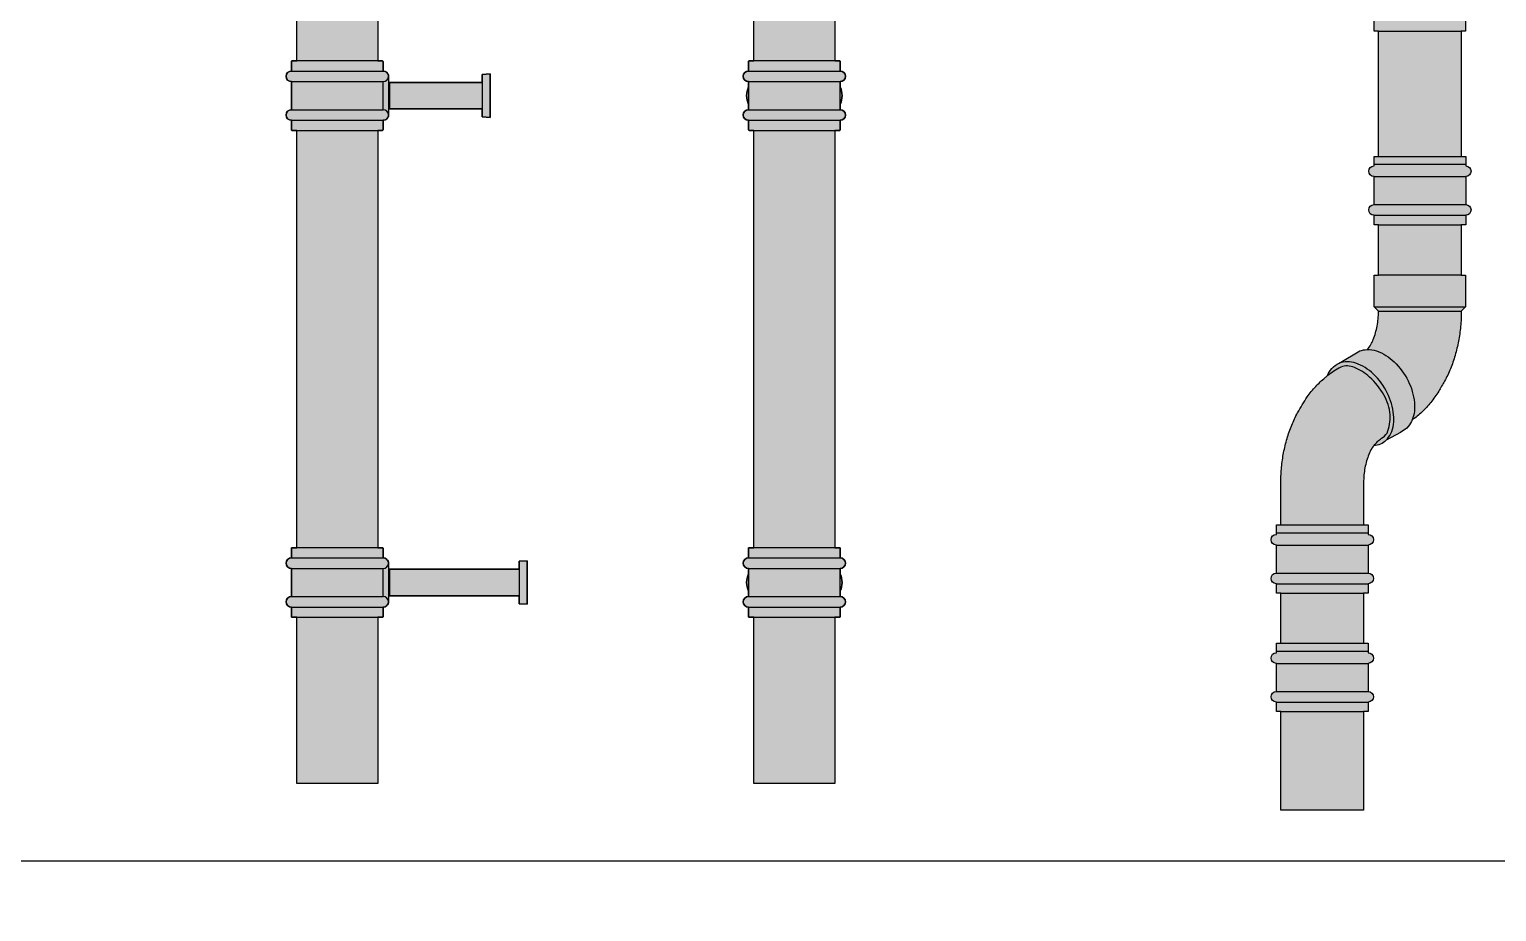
# Model space of a CAD drawing. Header units: millimetres. Extents: x 0 to 23312, y -3206 to 11448.
# Drawn here: x 16086 to 17469, y 9708 to 10541 of the extents above; entities that cross this region are included whole.
import ezdxf

# ---------------------------------------------------------------- set-up
doc = ezdxf.new("R2010")
doc.units = ezdxf.units.MM
doc.header["$LTSCALE"] = 10
doc.layers.add('40 - Detail Outline', color=142, linetype='Continuous')
doc.layers.add('41 - Detail', color=7, linetype='Continuous')

msp = doc.modelspace()

# ---------------------------------------------------------------- hatches: boundary and pattern name
at = {"layer": '40 - Detail Outline', "ltscale": 10}
h = msp.add_hatch(color=69, dxfattribs=at)
h.dxf.hatch_style = 1
edge = h.paths.add_edge_path()
edge.add_line((16244.94471514746, 11043.91506429921), (16519.94471514746, 11043.91506429921))
edge.add_line((16519.94471514746, 11043.91506429921), (16519.94471514746, 10773.91506429921))
edge.add_line((16519.94471514746, 10773.91506429921), (16414.04471514746, 10773.91506429921))
edge.add_line((16414.04471514746, 10773.91506429921), (16414.04471514746, 10763.91506429921))
edge.add_line((16414.04471514746, 10763.91506429921), (16418.69471514746, 10763.91506429921))
edge.add_arc((16418.69471514746, 10763.41506429921), 0.500000000003638, 4.16889633925166e-10, 89.99999999958311, ccw=False)
edge.add_line((16419.19471514746, 10763.41506429921), (16419.19471514746, 10754.41506429921))
edge.add_arc((16419.19471514746, 10749.41506429921), 5, -90, 90, ccw=False)
edge.add_line((16419.19471514746, 10744.41506429921), (16419.19471514746, 10717.91506429921))
edge.add_arc((16419.19471514746, 10712.91506429921), 5, -90, 90, ccw=False)
edge.add_line((16419.19471514746, 10707.91506429921), (16419.19471514746, 10698.91506429921))
edge.add_arc((16418.69471514746, 10698.91506429922), 0.500000000003638, 270.0000000004169, 359.9999999995831, ccw=False)
edge.add_line((16418.69471514746, 10698.41506429921), (16414.04471514746, 10698.41506429921))
edge.add_line((16414.04471514746, 10698.41506429921), (16414.04471514746, 10510.70235918454))
edge.add_line((16414.04471514746, 10510.70235918454), (16418.69471514746, 10510.70235918454))
edge.add_arc((16418.69471514746, 10510.20235918453), 0.500000000007276, 8.33779267850332e-10, 89.99999999916622, ccw=False)
edge.add_line((16419.19471514746, 10510.20235918454), (16419.19471514746, 10501.20235918454))
edge.add_arc((16419.19471514746, 10496.20235918454), 4.999999999998181, -2.091837814077735e-11, 90, ccw=False)
edge.add_line((16424.19471514746, 10496.20235918454), (16424.19471514746, 10488.45235918454))
edge.add_line((16424.19471514746, 10488.45235918454), (16425.31771577109, 10488.41726755574))
edge.add_line((16425.31771577109, 10488.41726755574), (16425.31771577109, 10490.45235918454))
edge.add_line((16425.31771577109, 10490.45235918454), (16512.44471514746, 10490.45235918454))
edge.add_line((16512.44471514746, 10490.45235918454), (16512.44471514746, 10497.95238968411))
edge.add_line((16512.44471514746, 10497.95238968411), (16519.94471514746, 10498.45238968411))
edge.add_line((16519.94471514746, 10498.45238968411), (16519.94471514746, 10457.45238968411))
edge.add_line((16519.94471514746, 10457.45238968411), (16512.44471514746, 10457.95238968411))
edge.add_line((16512.44471514746, 10457.95238968411), (16512.44471514746, 10465.45235918454))
edge.add_line((16512.44471514746, 10465.45235918454), (16425.31771577109, 10465.45235918454))
edge.add_line((16425.31771577109, 10465.45235918454), (16425.31771577109, 10467.48745081334))
edge.add_line((16425.31771577109, 10467.48745081334), (16424.19471514746, 10467.45235918454))
edge.add_line((16424.19471514746, 10467.45235918454), (16424.19471514746, 10459.70235918454))
edge.add_arc((16419.19471514746, 10459.70235918454), 5, -90, 2.091837814077735e-11, ccw=False)
edge.add_line((16419.19471514746, 10454.70235918454), (16419.19471514746, 10445.70235918454))
edge.add_arc((16418.69471514746, 10445.70235918454), 0.5, -90, 0, ccw=False)
edge.add_line((16418.69471514746, 10445.20235918454), (16414.04471514746, 10445.20235918454))
edge.add_line((16414.04471514746, 10445.20235918454), (16414.04471514747, 10051.5303720703))
edge.add_line((16414.04471514747, 10051.5303720703), (16418.69471514747, 10051.5303720703))
edge.add_arc((16418.69471514747, 10051.03037207029), 0.500000000003638, 4.16889633925166e-10, 89.99999999958311, ccw=False)
edge.add_line((16419.19471514747, 10051.0303720703), (16419.19471514747, 10042.0303720703))
edge.add_arc((16419.19471514747, 10037.0303720703), 4.999999999998181, -2.091837814077735e-11, 90, ccw=False)
edge.add_line((16424.19471514747, 10037.0303720703), (16424.19471514747, 10029.2803720703))
edge.add_line((16424.19471514747, 10029.2803720703), (16425.3177157711, 10029.2803720703))
edge.add_line((16425.3177157711, 10029.2803720703), (16425.3177157711, 10031.2803720703))
edge.add_line((16425.3177157711, 10031.2803720703), (16547.44471514746, 10031.2803720703))
edge.add_line((16547.44471514746, 10031.2803720703), (16547.44471514746, 10038.78040256987))
edge.add_line((16547.44471514746, 10038.78040256987), (16554.94471514746, 10039.28040256987))
edge.add_line((16554.94471514746, 10039.28040256987), (16554.94471514746, 9998.280402569872))
edge.add_line((16554.94471514746, 9998.280402569872), (16547.44471514746, 9998.780402569872))
edge.add_line((16547.44471514746, 9998.780402569872), (16547.44471514746, 10006.2803720703))
edge.add_line((16547.44471514746, 10006.2803720703), (16425.3177157711, 10006.2803720703))
edge.add_line((16425.3177157711, 10006.2803720703), (16425.3177157711, 10008.3154636991))
edge.add_line((16425.3177157711, 10008.3154636991), (16424.19471514747, 10008.2803720703))
edge.add_line((16424.19471514747, 10008.2803720703), (16424.19471514747, 10000.5303720703))
edge.add_arc((16419.19471514747, 10000.5303720703), 5, -90, 2.091837814077735e-11, ccw=False)
edge.add_line((16419.19471514747, 9995.530372070298), (16419.19471514747, 9986.530372070298))
edge.add_line((16419.19471514747, 9986.530372070298), (16418.69471514747, 9986.030372070298))
edge.add_line((16418.69471514747, 9986.030372070298), (16414.04471514747, 9986.030372070265))
edge.add_line((16414.04471514747, 9986.030372070265), (16414.04471514747, 9829.268812071616))
edge.add_line((16414.04471514747, 9829.268812071616), (16337.84471514747, 9829.268812071616))
edge.add_line((16337.84471514747, 9829.268812071616), (16337.84471514747, 9986.030372070298))
edge.add_line((16337.84471514747, 9986.030372070298), (16333.19471514747, 9986.030372070298))
edge.add_arc((16333.19471514748, 9986.530372070305), 0.500000000007276, 180.0000000008338, 269.99999999937467, ccw=False)
edge.add_line((16332.69471514747, 9986.530372070298), (16332.69471514741, 9995.530372070298))
edge.add_arc((16332.69471514747, 10000.5303720703), 5, 89.99999999924961, 269.9999999992496, ccw=False)
edge.add_line((16332.69471514754, 10005.5303720703), (16332.69471514754, 10032.0303720703))
edge.add_arc((16332.69471514754, 10037.0303720703), 5, 90, 270, ccw=False)
edge.add_line((16332.69471514754, 10042.0303720703), (16332.69471514747, 10051.0303720703))
edge.add_arc((16333.19471514748, 10051.03037207029), 0.500000000003638, 90.00000000041689, 179.9999999995831, ccw=False)
edge.add_line((16333.19471514747, 10051.5303720703), (16337.84471514746, 10051.5303720703))
edge.add_line((16337.84471514746, 10051.5303720703), (16337.84471514746, 10445.20235918454))
edge.add_line((16337.84471514746, 10445.20235918454), (16333.19471514746, 10445.20235918454))
edge.add_arc((16333.19471514747, 10445.70235918454), 0.500000000003638, 180.0000000004169, 269.9999999995831, ccw=False)
edge.add_line((16332.69471514746, 10445.70235918454), (16332.69471514746, 10454.70235918454))
edge.add_arc((16332.69471514746, 10459.70235918454), 4.999999999998181, 90, 270, ccw=False)
edge.add_line((16332.69471514746, 10464.70235918454), (16332.69471514746, 10491.20235918454))
edge.add_arc((16332.69471514746, 10496.20235918454), 4.999999999998181, 90, 270, ccw=False)
edge.add_line((16332.69471514746, 10501.20235918454), (16332.69471514746, 10510.20235918454))
edge.add_arc((16333.19471514747, 10510.20235918454), 0.500000000003638, 90.00000000041689, 179.9999999995831, ccw=False)
edge.add_line((16333.19471514746, 10510.70235918454), (16337.84471514746, 10510.70235918454))
edge.add_line((16337.84471514746, 10510.70235918454), (16337.84471514746, 10698.41506429921))
edge.add_line((16337.84471514746, 10698.41506429921), (16333.19471514746, 10698.41506429921))
edge.add_arc((16333.19471514747, 10698.91506429922), 0.500000000003638, 180.0000000004169, 269.9999999995831, ccw=False)
edge.add_line((16332.69471514746, 10698.91506429921), (16332.69471514746, 10707.91506429921))
edge.add_arc((16332.69471514746, 10712.91506429921), 5, 90, 270, ccw=False)
edge.add_line((16332.69471514746, 10717.91506429921), (16332.69471514746, 10744.41506429921))
edge.add_arc((16332.69471514746, 10749.41506429921), 5, 90, 270, ccw=False)
edge.add_line((16332.69471514746, 10754.41506429921), (16332.69471514746, 10763.41506429921))
edge.add_arc((16333.19471514747, 10763.41506429921), 0.500000000007276, 90.00000000083378, 179.9999999991662, ccw=False)
edge.add_line((16333.19471514746, 10763.91506429921), (16337.84471514746, 10763.91506429921))
edge.add_line((16337.84471514746, 10763.91506429921), (16337.84471514746, 10773.91506429921))
edge.add_line((16337.84471514746, 10773.91506429921), (16325.94471514746, 10773.91506429921))
edge.add_arc((16253.15925611069, 10771.50713805079), 72.82527827623557, 1.894797594962886, 83.86300961171791)
edge.add_line((16260.94471514745, 10843.91506429921), (16255.9447151475, 10843.91506429921))
edge.add_arc((16256.37763868084, 10849.23526670664), 5.337787598035921, 181.7664252576093, 265.3478915647612, ccw=False)
edge.add_arc((16250.31456452864, 10854.40151545815), 5.380242507187845, 185.187445101701, 277.7746380904081, ccw=False)
edge.add_arc((16250.21775872651, 10853.48114409086), 5.279263386103068, 81.01351361606947, 175.2853507153465, ccw=False)
edge.add_arc((16256.37621288133, 10858.59782223606), 5.334721497187665, 94.63942427843688, 178.9497316405184, ccw=False)
edge.add_line((16255.94471514747, 10863.91506429922), (16255.94471514746, 10911.37240311076))
edge.add_line((16255.94471514746, 10911.37240311076), (16250.94471514746, 10911.37240311076))
edge.add_line((16250.94471514746, 10911.37240311076), (16250.94471514746, 10951.37240311076))
edge.add_line((16250.94471514746, 10951.37240311076), (16255.94471514746, 10951.37240311076))
edge.add_line((16255.94471514746, 10951.37240311076), (16255.94471514746, 11009.11506429921))
edge.add_line((16255.94471514746, 11009.11506429921), (16252.94471514746, 11009.11506429921))
edge.add_arc((16237.47988693232, 11007.47184548912), 15.55188348019644, 6.065218505009359, 61.31491654688374)
edge.add_line((16244.94471514748, 11021.11506429921), (16244.94471514748, 11043.91506429921))
h = msp.add_hatch(color=69, dxfattribs=at)
h.dxf.hatch_style = 1
edge = h.paths.add_edge_path()
edge.add_line((16768.78887425286, 9829.268812071616), (16768.78887425286, 9986.030372070298))
edge.add_line((16768.78887425286, 9986.030372070298), (16764.13887425286, 9986.030372070298))
edge.add_line((16764.13887425286, 9986.030372070298), (16763.63887425286, 9986.530372070298))
edge.add_line((16763.63887425286, 9986.530372070298), (16763.63887425286, 9995.530372070298))
edge.add_arc((16763.63887425286, 10000.5303720703), 5, 90, 270, ccw=False)
edge.add_line((16763.63887425286, 10005.5303720703), (16763.63887425286, 10010.49257984317))
edge.add_arc((16782.38887425286, 10018.7803720703), 20.50000000000003, 156.1538243013074, 203.8461756986926, ccw=False)
edge.add_line((16763.63887425286, 10027.06816429742), (16763.63887425286, 10032.0303720703))
edge.add_arc((16763.63887425286, 10037.0303720703), 5, 90, 270.00000000004167, ccw=False)
edge.add_line((16763.63887425286, 10042.0303720703), (16763.63887425286, 10051.0303720703))
edge.add_arc((16764.13887425287, 10051.03037207029), 0.500000000007276, 90.00000000083378, 179.9999999991662, ccw=False)
edge.add_line((16764.13887425286, 10051.5303720703), (16768.78887425285, 10051.5303720703))
edge.add_line((16768.78887425285, 10051.5303720703), (16768.78887425286, 10445.20235918454))
edge.add_line((16768.78887425286, 10445.20235918454), (16764.13887425286, 10445.20235918454))
edge.add_line((16764.13887425286, 10445.20235918454), (16763.63887425286, 10445.70235918454))
edge.add_line((16763.63887425286, 10445.70235918454), (16763.63887425286, 10454.70235918454))
edge.add_arc((16763.63887425286, 10459.70235918454), 5, 90, 270, ccw=False)
edge.add_line((16763.63887425286, 10464.70235918454), (16763.63887425286, 10469.66456695741))
edge.add_arc((16782.38887425286, 10477.95235918454), 20.50000000000003, 156.1538243013074, 203.8461756986926, ccw=False)
edge.add_line((16763.63887425286, 10486.24015141166), (16763.63887425286, 10491.20235918454))
edge.add_arc((16763.63887425286, 10496.20235918454), 4.999999999998181, 90, 270, ccw=False)
edge.add_line((16763.63887425286, 10501.20235918454), (16763.63887425286, 10510.20235918454))
edge.add_arc((16764.13887425287, 10510.20235918454), 0.500000000003638, 90.00000000041689, 179.9999999995831, ccw=False)
edge.add_line((16764.13887425286, 10510.70235918454), (16768.78887425286, 10510.70235918454))
edge.add_line((16768.78887425286, 10510.70235918454), (16768.78887425286, 10698.41506429921))
edge.add_line((16768.78887425286, 10698.41506429921), (16764.14436875836, 10698.41506429921))
edge.add_arc((16764.13892511687, 10698.91508553258), 0.5000508644615969, 180.0024329169312, 270.6237442338531, ccw=False)
edge.add_line((16763.63887425286, 10698.91506429921), (16763.63887425286, 10707.91506429921))
edge.add_arc((16763.63887425286, 10712.91506429921), 5, 90, 270, ccw=False)
edge.add_line((16763.63887425286, 10717.91506429921), (16763.63887425287, 10744.41506429921))
edge.add_arc((16763.63887425286, 10749.41506429921), 5, 90.00000000004172, 270.00000000004167, ccw=False)
edge.add_line((16763.63887425286, 10754.41506429921), (16763.63887425286, 10763.41506429921))
edge.add_arc((16764.13887425287, 10763.41506429921), 0.500000000007276, 90.00000000083378, 179.9999999991662, ccw=False)
edge.add_line((16764.13887425286, 10763.91506429921), (16768.78887425286, 10763.91506429921))
edge.add_line((16768.78887425286, 10763.91506429921), (16768.78887425286, 10773.91506429921))
edge.add_line((16768.78887425286, 10773.91506429921), (16756.88887425284, 10773.91506429937))
edge.add_arc((16674.45924064831, 10766.15506123285), 82.79409486049988, 5.378028208219111, 69.91721307197159)
edge.add_arc((16703.32037198681, 10849.23230636237), 5.334721497237649, 181.0502683591204, 265.36057572258727, ccw=False)
edge.add_line((16697.98654673076, 10849.13452297461), (16696.3472558942, 10849.13452297458))
edge.add_arc((16696.68105509941, 10853.91506429921), 4.792180846541191, 93.99416998851018, 266.0058300114898, ccw=False)
edge.add_line((16696.3472558942, 10858.69560562385), (16697.98654673073, 10858.69560562385))
edge.add_arc((16703.32037198674, 10858.59782223606), 5.334721497185846, 94.63942427867221, 178.949731640518, ccw=False)
edge.add_line((16702.88887425285, 10863.91506429921), (16702.88887425286, 11009.11506429928))
edge.add_line((16702.88887425286, 11009.11506429928), (16699.88887425286, 11009.11506429928))
edge.add_arc((16684.42404603773, 11007.47184548912), 15.55188348019631, 6.065218505258759, 61.31491654688374)
edge.add_line((16691.88887425288, 11021.11506429921), (16691.88887425286, 11043.91506429921))
edge.add_line((16691.88887425286, 11043.91506429921), (16806.88887425286, 11043.91506429921))
edge.add_line((16806.88887425286, 11043.91506429921), (16921.88887425286, 11043.91506429921))
edge.add_line((16921.88887425286, 11043.91506429921), (16921.88887425284, 11021.11506429921))
edge.add_arc((16929.353702468, 11007.47184548912), 15.5518834801961, 118.6850834531163, 173.9347814947413)
edge.add_line((16913.88887425287, 11009.11506429928), (16910.88887425287, 11009.11506429928))
edge.add_line((16910.88887425287, 11009.11506429928), (16910.88887425287, 10863.91506429921))
edge.add_arc((16910.45737651899, 10858.59782223606), 5.334721497186941, 1.0502683594820041, 85.3605757213279, ccw=False)
edge.add_line((16915.79120177499, 10858.69560562385), (16917.43049261152, 10858.69560562385))
edge.add_arc((16917.09669340632, 10853.91506429921), 4.792180846541191, -86.00583001148982, 86.00583001148982, ccw=False)
edge.add_line((16917.43049261152, 10849.13452297458), (16915.79120177497, 10849.13452297461))
edge.add_arc((16910.45737651891, 10849.23230636237), 5.334721497236169, 274.63942427741273, 358.94973164087963, ccw=False)
edge.add_arc((16939.31850785741, 10766.15506123285), 82.7940948605011, 110.0827869280284, 174.6219717917809)
edge.add_line((16856.88887425288, 10773.91506429937), (16844.98887425286, 10773.91506429921))
edge.add_line((16844.98887425286, 10773.91506429921), (16844.98887425286, 10763.91506429921))
edge.add_line((16844.98887425286, 10763.91506429921), (16849.63887425286, 10763.91506429921))
edge.add_arc((16849.63887425285, 10763.41506429921), 0.500000000007276, 8.33779267850332e-10, 89.99999999916622, ccw=False)
edge.add_line((16850.13887425286, 10763.41506429921), (16850.13887425287, 10754.41506429921))
edge.add_arc((16850.13887425286, 10749.41506429921), 5, -90.00000000004172, 89.99999999995828, ccw=False)
edge.add_line((16850.13887425286, 10744.41506429921), (16850.13887425286, 10717.91506429921))
edge.add_arc((16850.13887425286, 10712.91506429921), 5, -90, 90, ccw=False)
edge.add_line((16850.13887425286, 10707.91506429921), (16850.13887425286, 10698.91506429921))
edge.add_arc((16849.63882338885, 10698.91508553258), 0.5000508644585996, 269.3762557661469, 359.99756708306876, ccw=False)
edge.add_line((16849.63337974736, 10698.41506429921), (16844.98887425286, 10698.41506429921))
edge.add_line((16844.98887425286, 10698.41506429921), (16844.98887425286, 10510.70235918454))
edge.add_line((16844.98887425286, 10510.70235918454), (16849.63887425286, 10510.70235918454))
edge.add_arc((16849.63887425286, 10510.20235918454), 0.500000000003638, 4.16889633925166e-10, 89.99999999958311, ccw=False)
edge.add_line((16850.13887425286, 10510.20235918454), (16850.13887425286, 10501.20235918454))
edge.add_arc((16850.13887425286, 10496.20235918454), 5, -90, 90, ccw=False)
edge.add_line((16850.13887425286, 10491.20235918454), (16850.13887425286, 10486.24015141166))
edge.add_arc((16831.38887425286, 10477.95235918454), 20.50000000000003, -23.846175698692605, 23.84617569869272, ccw=False)
edge.add_line((16850.13887425286, 10469.66456695741), (16850.13887425286, 10464.70235918454))
edge.add_arc((16850.13887425286, 10459.70235918454), 5, -90, 90, ccw=False)
edge.add_line((16850.13887425286, 10454.70235918454), (16850.13887425286, 10445.70235918454))
edge.add_line((16850.13887425286, 10445.70235918454), (16849.63887425286, 10445.20235918454))
edge.add_line((16849.63887425286, 10445.20235918454), (16844.98887425286, 10445.20235918454))
edge.add_line((16844.98887425286, 10445.20235918454), (16844.98887425287, 10051.5303720703))
edge.add_line((16844.98887425287, 10051.5303720703), (16849.63887425286, 10051.5303720703))
edge.add_arc((16849.63887425285, 10051.03037207029), 0.500000000007276, 8.33779267850332e-10, 89.99999999916622, ccw=False)
edge.add_line((16850.13887425286, 10051.0303720703), (16850.13887425287, 10042.0303720703))
edge.add_arc((16850.13887425287, 10037.0303720703), 5, -90.00000000004172, 90, ccw=False)
edge.add_line((16850.13887425286, 10032.0303720703), (16850.13887425286, 10027.06816429742))
edge.add_arc((16831.38887425286, 10018.7803720703), 20.50000000000003, -23.846175698692605, 23.84617569869272, ccw=False)
edge.add_line((16850.13887425286, 10010.49257984317), (16850.13887425286, 10005.5303720703))
edge.add_arc((16850.13887425286, 10000.5303720703), 5, -90, 90, ccw=False)
edge.add_line((16850.13887425286, 9995.530372070298), (16850.13887425286, 9986.530372070298))
edge.add_line((16850.13887425286, 9986.530372070298), (16849.63887425286, 9986.030372070298))
edge.add_line((16849.63887425286, 9986.030372070298), (16844.98887425286, 9986.030372070298))
edge.add_line((16844.98887425286, 9986.030372070298), (16844.98887425286, 9829.268812071616))
edge.add_line((16844.98887425286, 9829.268812071616), (16768.78887425286, 9829.268812071616))
h = msp.add_hatch(color=69, dxfattribs=at)
h.dxf.hatch_style = 1
edge = h.paths.add_edge_path()
edge.add_line((17357.65027575998, 10538.88421380712), (17353.65028440296, 10538.88421380712))
edge.add_line((17353.65028440296, 10538.88421380712), (17353.65028440296, 10569.88421380714))
edge.add_line((17353.65028440296, 10569.88421380714), (17357.150284403, 10572.38421380716))
edge.add_line((17357.150284403, 10572.38421380716), (17357.15028440308, 10574.97670746322))
edge.add_arc((17278.33748012409, 10571.23142149009), 78.90174450124003, 2.720722428920842, 8.294913250496718)
edge.add_arc((17283.44211266103, 10571.94209862934), 73.74799281344862, 8.320702453600727, 14.05121751139768)
edge.add_arc((17288.14962729754, 10573.13348415949), 68.8920770379878, 14.04056820595544, 20.03746312387953)
edge.add_arc((17295.76378394384, 10575.98339701868), 60.76237471889052, 19.97284146530163, 28.21651212099495)
edge.add_arc((17315.48264443476, 10582.76188525159), 40.32127995056792, 32.98256180398889, 48.69929757914829)
edge.add_arc((17396.17707677807, 10679.46327368951), 85.6452947585652, 222.7116052505149, 230.8417587886681, ccw=False)
edge.add_arc((17404.34102816617, 10686.93991163349), 96.71545743487684, 215.2706546808768, 222.6855303643771, ccw=False)
edge.add_arc((17415.36548523993, 10694.76089795687), 110.2323413983698, 208.4855320781113, 215.2807160967917, ccw=False)
edge.add_arc((17390.17615633869, 10687.16990669009), 84.64079728797614, 204.7859388571907, 212.1038940770854, ccw=False)
edge.add_arc((17424.63017544595, 10704.29984561588), 123.1072821934682, 199.2258361013027, 205.3015315767787, ccw=False)
edge.add_arc((17435.12657225286, 10707.98538118455), 134.2318948828568, 193.500915177274, 199.2359102155466, ccw=False)
edge.add_arc((17444.68376999142, 10710.27806788554), 144.0602435516879, 185.2848319357842, 193.5001591473432, ccw=False)
edge.add_arc((17452.64077181995, 10711.09880389687), 152.0590400092086, 179.9920761967146, 185.3166156297447, ccw=False)
edge.add_line((17300.58173326487, 10711.11983312323), (17300.58173326503, 10712.92819467015))
edge.add_line((17300.58173326503, 10712.92819467015), (17296.83173326503, 10712.92819467117))
edge.add_line((17296.83173326503, 10712.92819467117), (17296.83173326503, 10721.92819467119))
edge.add_arc((17296.83173326503, 10726.92819467118), 4.999999999992724, 90, 270, ccw=False)
edge.add_line((17296.83173326503, 10731.92819467117), (17296.83173326503, 10758.42819467114))
edge.add_arc((17296.83173326503, 10763.42819467113), 4.999999999992724, 90, 270, ccw=False)
edge.add_line((17296.83173326503, 10768.42819467113), (17296.83173326503, 10773.9150642991))
edge.add_line((17296.83173326503, 10773.9150642991), (17268.55002979017, 10773.9150642991))
edge.add_arc((17193.25249077684, 10768.4637207563), 75.49461257524212, 4.140839074708475, 88.06005692599503)
edge.add_line((17195.80812875132, 10843.91506429921), (17195.20812875134, 10843.91506429921))
edge.add_arc((17195.62744819043, 10853.08222390957), 9.176744744934679, 238.1623706051034, 267.3810318256782, ccw=False)
edge.add_arc((17193.22756042651, 10849.54096717769), 4.905281590328951, 185.5010285450612, 240.1572541511605, ccw=False)
edge.add_line((17188.34487022027, 10849.07072912066), (17186.07988966707, 10849.07072912066))
edge.add_arc((17186.42592520722, 10857.40202501662), 8.33847899206114, 238.35322921494162, 267.6216200738413, ccw=False)
edge.add_arc((17184.22421872024, 10854.13232571084), 4.402657371024692, 183.2442571060799, 240.4197816247761, ccw=False)
edge.add_arc((17184.22421872024, 10853.63400903367), 4.402657371026923, 119.58021837521221, 176.7557428939201, ccw=False)
edge.add_arc((17186.42592520722, 10850.36430972789), 8.338478992061674, 92.37837992615817, 121.6467707850519, ccw=False)
edge.add_line((17186.07988966707, 10858.69560562385), (17188.34487022039, 10858.69560562381))
edge.add_arc((17193.19911036198, 10858.31233315278), 4.86934750652631, 120.05697364317851, 175.4855073088896, ccw=False)
edge.add_arc((17195.6218236462, 10854.76966519448), 9.15475112993492, 92.59002628212761, 122.07604630660569, ccw=False)
edge.add_line((17195.20812875127, 10863.91506429921), (17195.20812875126, 11009.11506429928))
edge.add_line((17195.20812875126, 11009.11506429928), (17191.00812875126, 11009.11506429928))
edge.add_arc((17177.85868220084, 11006.8685883957), 13.33996246500327, 9.694918960255537, 46.59906096397138)
edge.add_arc((17172.34162633345, 11001.28915541994), 21.18526188757347, 46.12612914901072, 69.3634611695572)
edge.add_line((17179.80812875131, 11021.11506429921), (17179.80812875126, 11043.91506429921))
edge.add_line((17179.80812875126, 11043.91506429921), (17424.30774052829, 11043.91485260561))
edge.add_line((17424.30774052829, 11043.91485260561), (17424.30774052829, 10773.99851658708))
edge.add_line((17424.30774052829, 10773.99851658708), (17383.33173326501, 10773.9150642991))
edge.add_line((17383.33173326501, 10773.9150642991), (17383.33173326501, 10768.42819467113))
edge.add_arc((17383.33173326501, 10763.42819467113), 4.999999999992724, -90, 90, ccw=False)
edge.add_line((17383.33173326501, 10758.42819467114), (17383.33173326501, 10731.92819467117))
edge.add_arc((17383.33173326501, 10726.92819467118), 4.999999999994543, -90, 90, ccw=False)
edge.add_line((17383.33173326501, 10721.92819467119), (17383.33173326501, 10712.92819467117))
edge.add_line((17383.33173326501, 10712.92819467117), (17379.58918175386, 10712.92819467117))
edge.add_arc((17462.64943615704, 10711.78602837649), 83.06810702890078, 179.2121721234114, 185.1458145564993)
edge.add_arc((17449.09978520466, 10710.7846977732), 69.4835975654399, 185.3255624027278, 190.7423484064651)
edge.add_arc((17445.71042151317, 10710.13096257846), 66.03178074545656, 190.7332153586959, 196.3372751869758)
edge.add_arc((17441.12946536782, 10708.77730642108), 61.25502167406321, 196.3275316608469, 202.2194440796972)
edge.add_arc((17430.17436554552, 10704.10639826466), 49.34742832057916, 202.0089048037615, 208.2960620721019)
edge.add_arc((17413.03973349408, 10697.37769133805), 31.14824119671614, 212.3418030533696, 219.433404620784)
edge.add_arc((17416.60539705417, 10699.87408734391), 35.48948966743738, 218.8897864751187, 226.652246751823)
edge.add_arc((17284.25619710006, 10546.85520416623), 166.8654931445822, 46.11801850173828, 49.67233178143391, ccw=False)
edge.add_arc((17331.0117802376, 10598.61705452502), 97.17179624269667, 36.94395284741762, 44.83247982627188, ccw=False)
edge.add_arc((17319.49094337632, 10589.92666258781), 111.6027423025049, 29.76240695655042, 36.954815859462826, ccw=False)
edge.add_arc((17300.71450955334, 10574.39354712154), 135.677006337878, 26.690419263172487, 31.520891840947627, ccw=False)
edge.add_arc((17308.7332610255, 10579.12468451147), 126.3891442246604, 20.02605169022638, 26.406979675107095, ccw=False)
edge.add_arc((17297.16328231478, 10574.8781928834), 138.713770104015, 14.040568206040575, 20.037463123945486, ccw=False)
edge.add_arc((17287.68473077034, 10572.47934550261), 148.4911264219295, 8.320702453494278, 14.051217511400978, ccw=False)
edge.add_arc((17269.71044232776, 10570.11155925314), 166.6190610283747, 2.6577014420856813, 8.231892263743816, ccw=False)
edge.add_line((17436.15028440351, 10577.83751989093), (17436.15028440297, 10572.38421380716))
edge.add_line((17436.15028440297, 10572.38421380716), (17439.650284403, 10569.88421380714))
edge.add_line((17439.650284403, 10569.88421380714), (17439.650284403, 10538.88421380712))
edge.add_line((17439.650284403, 10538.88421380712), (17435.65027575997, 10538.88421380712))
edge.add_line((17435.65027575997, 10538.88421380712), (17435.65027575997, 10420.68905763759))
edge.add_line((17435.65027575997, 10420.68905763759), (17439.90027575997, 10420.68905763759))
edge.add_line((17439.90027575997, 10420.68905763759), (17439.90027575997, 10411.68905763758))
edge.add_arc((17439.90027575997, 10406.68905763758), 4.999999999992724, -90, 90, ccw=False)
edge.add_line((17439.90027575997, 10401.68905763759), (17439.90027575997, 10375.18905763762))
edge.add_arc((17439.90027575997, 10370.18905763763), 4.999999999992724, -90, 90, ccw=False)
edge.add_line((17439.90027575997, 10365.18905763764), (17439.90027575997, 10356.18905763762))
edge.add_line((17439.90027575997, 10356.18905763762), (17435.65027575997, 10356.18905763762))
edge.add_line((17435.65027575997, 10356.18905763762), (17435.65027575997, 10308.66411823454))
edge.add_line((17435.65027575997, 10308.66411823454), (17439.65027576, 10308.66411823454))
edge.add_line((17439.65027576, 10308.66411823454), (17439.65027576, 10278.66411823454))
edge.add_line((17439.65027576, 10278.66411823454), (17435.65027575999, 10274.66411823454))
edge.add_arc((17288.0968822041, 10273.92185087749), 147.5552605320816, -5.347891082983608, 0.2882239917793754, ccw=False)
edge.add_arc((17287.88440784465, 10273.82463811436), 147.7577955158619, 349.2901565134938, 354.6973199149209, ccw=False)
edge.add_arc((17295.06093616543, 10272.44467731598), 140.4498321340368, 343.70599729678645, 349.2992414029398, ccw=False)
edge.add_arc((17304.7693325674, 10269.58388150861), 130.3287358625571, 337.836323803752, 343.715687815798, ccw=False)
edge.add_arc((17315.91699591319, 10265.01983771425), 118.2829733907149, 331.5743543930525, 337.8466456318295, ccw=False)
edge.add_arc((16794.11522596, 10568.2477955856), 721.747549521951, 329.2463595943542, 330.1228481871254, ccw=False)
edge.add_arc((17325.48295443331, 10254.13995215325), 104.5007793029881, 321.19951580196, 328.27170483253497, ccw=False)
edge.add_arc((17335.77001123551, 10245.85021552426), 91.28930584911299, 313.4690485544226, 321.2086075207919, ccw=False)
edge.add_arc((17344.95280800284, 10236.06232735576), 77.8683939034236, 304.84743242709834, 313.5200559782011, ccw=False)
edge.add_arc((17356.98894430605, 10184.52899318806), 34.7351478456491, 336.5040690386153, 339.1351741043546, ccw=False)
edge.add_arc((17366.86346544493, 10181.44357049085), 24.47428832782995, 315.7554593877394, 333.9111444137179, ccw=False)
edge.add_line((17384.39607291648, 10164.36731608883), (17378.22523626217, 10160.39858999625))
edge.add_line((17378.22523626217, 10160.39858999625), (17364.79762844333, 10152.88681311791))
edge.add_arc((17353.07527799451, 10164.33172084362), 16.38290001480851, 270.7268118969065, 315.6861207791168, ccw=False)
edge.add_arc((16975.1340843977, 10432.08670064064), 473.0013308514096, 322.6743387477921, 323.0792456751576, ccw=False)
edge.add_arc((17401.93495648575, 10117.85880344392), 57.61566897810975, 151.57435439291, 157.8466456319315)
edge.add_arc((17407.36498638244, 10115.63565645031), 63.48316320730564, 157.8363238038502, 163.7156878156445)
edge.add_arc((17412.09394894679, 10114.24216202398), 68.41315199181201, 163.7059972968557, 169.2992414029752)
edge.add_arc((17415.5896378706, 10113.56998273841), 71.97286297014129, 169.2901565133845, 174.6973199149155)
edge.add_arc((17422.30226167886, 10113.04823112683), 78.70504268270003, 174.7707316857641, 180.0863501880685)
edge.add_line((17343.59730837893, 10112.92961518823), (17343.59730837893, 10073.16411823454))
edge.add_line((17343.59730837893, 10073.16411823454), (17347.84730837891, 10073.16411823454))
edge.add_line((17347.84730837891, 10073.16411823454), (17347.84730837891, 10064.16411823452))
edge.add_arc((17347.84730837891, 10059.16411823453), 4.999999999992724, -90, 90, ccw=False)
edge.add_line((17347.84730837891, 10054.16411823454), (17347.84730837891, 10027.66411823457))
edge.add_arc((17347.84730837891, 10022.66411823457), 4.999999999994543, -90, 90, ccw=False)
edge.add_line((17347.84730837891, 10017.66411823458), (17347.84730837891, 10008.66411823457))
edge.add_line((17347.84730837891, 10008.66411823457), (17343.59730837893, 10008.66411823457))
edge.add_line((17343.59730837893, 10008.66411823457), (17343.59730837893, 9961.51707052335))
edge.add_line((17343.59730837893, 9961.51707052335), (17347.84730837891, 9961.51707052335))
edge.add_line((17347.84730837891, 9961.51707052335), (17347.84730837891, 9952.517070523334))
edge.add_arc((17347.84730837891, 9947.517070523341), 4.999999999992724, -90, 90, ccw=False)
edge.add_line((17347.84730837891, 9942.517070523349), (17347.84730837891, 9916.017070523381))
edge.add_arc((17347.84730837891, 9911.017070523387), 4.999999999994543, -90, 90, ccw=False)
edge.add_line((17347.84730837891, 9906.017070523394), (17347.84730837891, 9897.01707052338))
edge.add_line((17347.84730837891, 9897.01707052338), (17343.59730837893, 9897.01707052338))
edge.add_line((17343.59730837893, 9897.01707052338), (17343.59730837893, 9803.994119469633))
edge.add_line((17343.59730837893, 9803.994119469633), (17265.59730837892, 9803.994119469633))
edge.add_line((17265.59730837892, 9803.994119469633), (17265.59730837892, 9897.01707052338))
edge.add_line((17265.59730837892, 9897.01707052338), (17261.34730837894, 9897.01707052338))
edge.add_line((17261.34730837894, 9897.01707052338), (17261.34730837894, 9906.017070523394))
edge.add_arc((17261.34730837894, 9911.017070523387), 4.999999999992724, 90, 270, ccw=False)
edge.add_line((17261.34730837894, 9916.017070523381), (17261.34730837894, 9942.517070523349))
edge.add_arc((17261.34730837894, 9947.517070523341), 4.999999999992724, 90, 270, ccw=False)
edge.add_line((17261.34730837894, 9952.517070523334), (17261.34730837894, 9961.51707052335))
edge.add_line((17261.34730837894, 9961.51707052335), (17265.59730837892, 9961.51707052335))
edge.add_line((17265.59730837892, 9961.51707052335), (17265.59730837892, 10008.66411823457))
edge.add_line((17265.59730837892, 10008.66411823457), (17261.34730837894, 10008.66411823457))
edge.add_line((17261.34730837894, 10008.66411823457), (17261.34730837894, 10017.66411823458))
edge.add_arc((17261.34730837894, 10022.66411823457), 4.999999999992724, 90, 270, ccw=False)
edge.add_line((17261.34730837894, 10027.66411823457), (17261.34730837894, 10054.16411823454))
edge.add_arc((17261.34730837894, 10059.16411823453), 4.999999999992724, 90, 270, ccw=False)
edge.add_line((17261.34730837894, 10064.16411823452), (17261.34730837894, 10073.16411823454))
edge.add_line((17261.34730837894, 10073.16411823454), (17265.59730837892, 10073.16411823454))
edge.add_line((17265.59730837892, 10073.16411823454), (17265.59730837892, 10113.8321563323))
edge.add_arc((17412.32051605922, 10113.73032038249), 146.7232430208533, 174.6446143110182, 179.9602328133207, ccw=False)
edge.add_arc((17413.36317628928, 10113.76909530906), 147.7577955108617, 169.2901565133841, 174.6973199150059, ccw=False)
edge.add_arc((17406.1866479756, 10115.1490561063), 140.4498321362161, 163.7059972968499, 169.2992414029107, ccw=False)
edge.add_arc((17396.47825157353, 10118.0098519134), 130.3287358647157, 157.8363238037966, 163.7156878157378, ccw=False)
edge.add_arc((17385.33058822353, 10122.57389570949), 118.2829733883288, 151.5743543929629, 157.8466456318831, ccw=False)
edge.add_arc((17485.65444776363, 10063.93274642348), 234.4566256996685, 146.3513746427725, 150.6419758781343, ccw=False)
edge.add_arc((17370.38479160348, 10137.51539886048), 97.76326032685634, 137.423874051692, 144.817608777192, ccw=False)
edge.add_arc((17361.12746395808, 10146.0360591131), 85.18154255982978, 129.3258779551218, 137.4314163529888, ccw=False)
edge.add_arc((17379.59818407867, 10120.9071203772), 116.3371064804752, 127.19696418041889, 128.5196964502954, ccw=False)
edge.add_arc((17330.83705613436, 10204.87076166764), 23.26188995347639, 116.6333678828988, 158.021213473915, ccw=False)
edge.add_line((17320.40922194699, 10225.66440969699), (17340.00766642014, 10237.14491266789))
edge.add_arc((17347.87721260151, 10215.00484982905), 23.497066617103, 92.26886032246159, 109.56743680605479, ccw=False)
edge.add_arc((17322.5223436614, 10260.55567990209), 32.92027968882255, 317.896359469361, 328.1713397074389)
edge.add_arc((17267.18793792754, 10283.8603890381), 92.70043510296696, 333.9800293682937, 337.2477894697178)
edge.add_arc((17293.88259775817, 10271.95807697178), 63.48316320548445, 337.8363238038294, 343.7156878157784)
edge.add_arc((17289.15363519323, 10273.35157139857), 68.41315199068991, 343.7059972967477, 349.2992414029448)
edge.add_arc((17285.65794626558, 10274.02375068471), 71.97286297289169, 349.2901565134803, 354.6973199148279)
edge.add_arc((17278.94532246028, 10274.54550229575), 78.70504268245274, 354.7707316858713, 360.0863501882052)
edge.add_line((17357.65027575997, 10274.66411823454), (17353.65027575997, 10278.66411823454))
edge.add_line((17353.65027575997, 10278.66411823454), (17353.65027575996, 10308.66411823454))
edge.add_line((17353.65027575996, 10308.66411823454), (17357.65027575998, 10308.66411823454))
edge.add_line((17357.65027575998, 10308.66411823454), (17357.65027575998, 10356.18905763762))
edge.add_line((17357.65027575998, 10356.18905763762), (17353.40027575999, 10356.18905763762))
edge.add_line((17353.40027575999, 10356.18905763762), (17353.40027575999, 10365.18905763764))
edge.add_arc((17353.40027575999, 10370.18905763763), 4.999999999992724, 90, 270, ccw=False)
edge.add_line((17353.40027575999, 10375.18905763762), (17353.40027575999, 10401.68905763759))
edge.add_arc((17353.40027575999, 10406.68905763758), 4.999999999992724, 90, 270, ccw=False)
edge.add_line((17353.40027575999, 10411.68905763758), (17353.40027575999, 10420.68905763759))
edge.add_line((17353.40027575999, 10420.68905763759), (17357.65027575998, 10420.68905763759))
edge.add_line((17357.65027575998, 10420.68905763759), (17357.65027575998, 10538.88421380712))

# ---------------------------------------------------------------- linework, layer by layer
at = {"color": 9}
for p, q in [((16332.69471514746, 10501.20235918454), (16419.19471514746, 10501.20235918454)), ((16763.63887425286, 10501.20235918454), (16850.13887425286, 10501.20235918454)), ((16332.69471514746, 10491.20235918454), (16419.19471514746, 10491.20235918454)), ((16424.19471514746, 10496.20235918454), (16424.19471514746, 10459.70235918454)), ((16763.63887425286, 10491.20235918454), (16850.13887425286, 10491.20235918454)), ((16332.69471514746, 10464.70235918454), (16419.19471514746, 10464.70235918454)), ((16763.63887425286, 10464.70235918454), (16850.13887425286, 10464.70235918454)), ((16332.69471514746, 10454.70235918454), (16419.19471514746, 10454.70235918454)), ((16763.63887425286, 10454.70235918454), (16850.13887425286, 10454.70235918454)), ((16332.69471514747, 10042.0303720703), (16419.19471514747, 10042.0303720703)), ((16332.69471514747, 10032.0303720703), (16419.19471514747, 10032.0303720703)), ((16424.19471514747, 10037.0303720703), (16424.19471514747, 10000.5303720703)), ((16763.63887425286, 10042.0303720703), (16850.13887425286, 10042.0303720703)), ((16763.63887425286, 10032.0303720703), (16850.13887425286, 10032.0303720703)), ((16332.69471514747, 10005.5303720703), (16419.19471514747, 10005.5303720703)), ((16763.63887425286, 10005.5303720703), (16850.13887425286, 10005.5303720703)), ((16332.69471514747, 9995.530372070298), (16419.19471514747, 9995.530372070298)), ((16763.63887425286, 9995.530372070298), (16850.13887425286, 9995.530372070298))]:
    msp.add_line(p, q, dxfattribs=at)
for points in [[(16414.04471514746, 10698.41506429921), (16414.04471514746, 10510.70235918454), (16418.69471514746, 10510.70235918454, -0.4142135623656362), (16419.19471514746, 10510.20235918454), (16419.19471514746, 10501.20235918454, -0.4142135623733081), (16424.19471514746, 10496.20235918454), (16424.19471514746, 10488.45235918454), (16425.31771577109, 10488.41726755574), (16425.31771577109, 10490.45235918454), (16512.44471514746, 10490.45235918454), (16512.44471514746, 10497.95238968411), (16519.94471514746, 10498.45238968411), (16519.94471514746, 10457.45238968411), (16512.44471514746, 10457.95238968411), (16512.44471514746, 10465.45235918454), (16425.31771577109, 10465.45235918454), (16425.31771577109, 10467.48745081334), (16424.19471514746, 10467.45235918454), (16424.19471514746, 10459.70235918454, -0.4142135623733081), (16419.19471514746, 10454.70235918454), (16419.19471514746, 10445.70235918454, -0.4142135623741606), (16418.69471514746, 10445.20235918454), (16414.04471514746, 10445.20235918454), (16414.04471514747, 10051.5303720703), (16418.69471514747, 10051.5303720703, -0.4142135623688329), (16419.19471514747, 10051.0303720703), (16419.19471514747, 10042.0303720703, -0.4142135623733081), (16424.19471514747, 10037.0303720703), (16424.19471514747, 10029.2803720703), (16425.3177157711, 10029.2803720703), (16425.3177157711, 10031.2803720703), (16547.44471514746, 10031.2803720703), (16547.44471514746, 10038.78040256987), (16554.94471514746, 10039.28040256987), (16554.94471514746, 9998.280402569872), (16547.44471514746, 9998.780402569872), (16547.44471514746, 10006.2803720703), (16425.3177157711, 10006.2803720703), (16425.3177157711, 10008.3154636991), (16424.19471514747, 10008.2803720703), (16424.19471514747, 10000.5303720703, -0.4142135623733081), (16419.19471514747, 9995.530372070298), (16419.19471514747, 9986.530372070298), (16418.69471514747, 9986.030372070298), (16414.04471514747, 9986.030372070265), (16414.04471514747, 9829.268812071616), (16337.84471514747, 9829.268812071616), (16337.84471514747, 9986.030372070298), (16333.19471514747, 9986.030372070298, -0.4142135623656362), (16332.69471514747, 9986.530372070298), (16332.69471514741, 9995.530372070298, -0.9999999999999999), (16332.69471514754, 10005.5303720703), (16332.69471514754, 10032.0303720703, -0.9999999999999999), (16332.69471514754, 10042.0303720703), (16332.69471514747, 10051.0303720703, -0.4142135623688329), (16333.19471514747, 10051.5303720703), (16337.84471514746, 10051.5303720703), (16337.84471514746, 10445.20235918454), (16333.19471514746, 10445.20235918454, -0.4142135623688329), (16332.69471514746, 10445.70235918454), (16332.69471514746, 10454.70235918454, -0.9999999999999999), (16332.69471514746, 10464.70235918454), (16332.69471514746, 10491.20235918454, -0.9999999999999999), (16332.69471514746, 10501.20235918454), (16332.69471514746, 10510.20235918454, -0.4142135623688329), (16333.19471514746, 10510.70235918454), (16337.84471514746, 10510.70235918454), (16337.84471514746, 10698.41506429921)], [(16844.98887425286, 10698.41506429921), (16844.98887425286, 10510.70235918454), (16849.63887425286, 10510.70235918454, -0.4142135623688329), (16850.13887425286, 10510.20235918454), (16850.13887425286, 10501.20235918454, -1), (16850.13887425286, 10491.20235918454), (16850.13887425286, 10486.24015141166, -0.2111539420923684), (16850.13887425286, 10469.66456695741), (16850.13887425286, 10464.70235918454, -1), (16850.13887425286, 10454.70235918454), (16850.13887425286, 10445.70235918454), (16849.63887425286, 10445.20235918454), (16844.98887425286, 10445.20235918454), (16844.98887425287, 10051.5303720703), (16849.63887425286, 10051.5303720703, -0.4142135623656362), (16850.13887425286, 10051.0303720703), (16850.13887425287, 10042.0303720703, -1), (16850.13887425286, 10032.0303720703), (16850.13887425286, 10027.06816429742, -0.2111539420923684), (16850.13887425286, 10010.49257984317), (16850.13887425286, 10005.5303720703, -1), (16850.13887425286, 9995.530372070298), (16850.13887425286, 9986.530372070298), (16849.63887425286, 9986.030372070298), (16844.98887425286, 9986.030372070298), (16844.98887425286, 9829.268812071616), (16768.78887425286, 9829.268812071616), (16768.78887425286, 9986.030372070298), (16764.13887425286, 9986.030372070298), (16763.63887425286, 9986.530372070298), (16763.63887425286, 9995.530372070298, -1), (16763.63887425286, 10005.5303720703), (16763.63887425286, 10010.49257984317, -0.2111539420923684), (16763.63887425286, 10027.06816429742), (16763.63887425286, 10032.0303720703, -1), (16763.63887425286, 10042.0303720703), (16763.63887425286, 10051.0303720703, -0.4142135623656362), (16764.13887425286, 10051.5303720703), (16768.78887425285, 10051.5303720703), (16768.78887425286, 10445.20235918454), (16764.13887425286, 10445.20235918454), (16763.63887425286, 10445.70235918454), (16763.63887425286, 10454.70235918454, -1), (16763.63887425286, 10464.70235918454), (16763.63887425286, 10469.66456695741, -0.2111539420923684), (16763.63887425286, 10486.24015141166), (16763.63887425286, 10491.20235918454, -1), (16763.63887425286, 10501.20235918454), (16763.63887425286, 10510.20235918454, -0.4142135623688329), (16764.13887425286, 10510.70235918454), (16768.78887425286, 10510.70235918454), (16768.78887425286, 10698.41506429921)], [(16419.19471514746, 10501.20235918454), (16419.19471514746, 10510.20235918454, 0.414213562373095), (16418.69471514746, 10510.70235918454), (16333.19471514746, 10510.70235918454, 0.414213562373095), (16332.69471514746, 10510.20235918454), (16332.69471514746, 10501.20235918454)], [(16850.13887425286, 10501.20235918454), (16850.13887425286, 10510.20235918454, 0.414213562373095), (16849.63887425286, 10510.70235918454), (16764.13887425286, 10510.70235918454, 0.414213562373095), (16763.63887425286, 10510.20235918454), (16763.63887425286, 10501.20235918454)], [(16332.69471514746, 10454.70235918454), (16332.69471514746, 10445.70235918454, 0.414213562373095), (16333.19471514746, 10445.20235918454), (16418.69471514746, 10445.20235918454, 0.414213562373095), (16419.19471514746, 10445.70235918454), (16419.19471514746, 10454.70235918454)], [(16763.63887425286, 10454.70235918454), (16763.63887425286, 10445.70235918454, 0.414213562373095), (16764.13887425286, 10445.20235918454), (16849.63887425286, 10445.20235918454, 0.414213562373095), (16850.13887425286, 10445.70235918454), (16850.13887425286, 10454.70235918454)], [(16419.19471514747, 10042.0303720703), (16419.19471514747, 10051.0303720703, 0.414213562373095), (16418.69471514747, 10051.5303720703), (16333.19471514747, 10051.5303720703, 0.414213562373095), (16332.69471514747, 10051.0303720703), (16332.69471514747, 10042.0303720703)], [(16850.13887425286, 10042.0303720703), (16850.13887425286, 10051.0303720703, 0.414213562373095), (16849.63887425286, 10051.5303720703), (16764.13887425286, 10051.5303720703, 0.414213562373095), (16763.63887425286, 10051.0303720703), (16763.63887425286, 10042.0303720703)], [(16332.69471514747, 9995.530372070298), (16332.69471514747, 9986.530372070298, 0.414213562373095), (16333.19471514747, 9986.030372070298), (16418.69471514747, 9986.030372070298, 0.414213562373095), (16419.19471514747, 9986.530372070298), (16419.19471514747, 9995.530372070298)], [(16763.63887425286, 9995.530372070298), (16763.63887425286, 9986.530372070298, 0.414213562373095), (16764.13887425286, 9986.030372070298), (16849.63887425286, 9986.030372070298, 0.414213562373095), (16850.13887425286, 9986.530372070298), (16850.13887425286, 9995.530372070298)]]:
    msp.add_lwpolyline(points, format="xyb", dxfattribs=at)
for points in [[(16337.84471514746, 10510.70235918454), (16337.84471514746, 10698.41506429921), (16414.04471514746, 10698.41506429921), (16414.04471514746, 10510.70235918454)], [(16768.78887425286, 10510.70235918454), (16768.78887425286, 10698.41506429921), (16844.98887425286, 10698.41506429921), (16844.98887425286, 10510.70235918454)], [(16337.84471514746, 10051.5303720703), (16337.84471514746, 10445.20235918454), (16414.04471514747, 10445.20235918454), (16414.04471514747, 10051.5303720703)], [(16768.78887425285, 10051.5303720703), (16768.78887425286, 10445.20235918454), (16844.98887425286, 10445.20235918454), (16844.98887425285, 10051.5303720703)], [(16337.84471514747, 9829.268812071616), (16337.84471514747, 9986.030372070298), (16414.04471514747, 9986.030372070298), (16414.04471514747, 9829.268812071616)], [(16768.78887425286, 9829.268812071616), (16768.78887425286, 9986.030372070298), (16844.98887425286, 9986.030372070298), (16844.98887425286, 9829.268812071616)]]:
    msp.add_lwpolyline(points, close=True, dxfattribs=at)
for points in [[(16332.69471514746, 10491.20235918454), (16332.69471514746, 10464.70235918454)], [(16419.19471514746, 10464.70235918454), (16419.19471514746, 10491.20235918454)], [(16763.63887425286, 10491.20235918454), (16763.63887425286, 10464.70235918454)], [(16850.13887425286, 10464.70235918454), (16850.13887425286, 10491.20235918454)], [(16332.69471514747, 10032.0303720703), (16332.69471514747, 10005.5303720703)], [(16419.19471514747, 10005.5303720703), (16419.19471514747, 10032.0303720703)], [(16763.63887425286, 10032.0303720703), (16763.63887425286, 10005.5303720703)], [(16850.13887425286, 10005.5303720703), (16850.13887425286, 10032.0303720703)]]:
    msp.add_lwpolyline(points, dxfattribs=at)
at = {"color": 251}
for points in [[(16425.31771577109, 10488.41726755574), (16424.19471514746, 10488.45235918454)], [(16424.19471514746, 10467.45235918454), (16425.31771577109, 10467.48745081334)], [(16425.3177157711, 10029.2452804415), (16424.19471514747, 10029.2803720703)], [(16424.19471514747, 10008.2803720703), (16425.3177157711, 10008.3154636991)]]:
    msp.add_lwpolyline(points, dxfattribs=at)
at = {"color": 9}
for centre, radius, start, end in [((16332.69471514746, 10496.20235918454), 5, 90, 270), ((16419.19471514746, 10496.20235918454), 5, 270, 90), ((16763.63887425286, 10496.20235918454), 5, 90, 270), ((16850.13887425286, 10496.20235918454), 5, 270, 90), ((16782.38887425286, 10477.95235918454), 20.5, 156.1538243013092, 203.8461756986908), ((16831.38887425286, 10477.95235918454), 20.5, 336.1538243013092, 23.84617569869081), ((16332.69471514746, 10459.70235918454), 5, 90, 270), ((16419.19471514746, 10459.70235918454), 5, 270, 90), ((16763.63887425286, 10459.70235918454), 5, 90, 270), ((16850.13887425286, 10459.70235918454), 5, 270, 90), ((16332.69471514747, 10037.0303720703), 5, 90, 270), ((16419.19471514747, 10037.0303720703), 5, 270, 90), ((16763.63887425286, 10037.0303720703), 5, 90, 270), ((16850.13887425286, 10037.0303720703), 5, 270, 90), ((16782.38887425286, 10018.7803720703), 20.5, 156.1538243013092, 203.8461756986908), ((16831.38887425286, 10018.7803720703), 20.5, 336.1538243013092, 23.84617569869081), ((16332.69471514747, 10000.5303720703), 5, 90, 270), ((16419.19471514747, 10000.5303720703), 5, 270, 90), ((16763.63887425286, 10000.5303720703), 5, 90, 270), ((16850.13887425286, 10000.5303720703), 5, 270, 90)]:
    msp.add_arc(centre, radius, start, end, dxfattribs=at)
at = {"layer": '40 - Detail Outline'}
msp.add_line((17444.89770684102, 10370.02879974971), (17444.89770684102, 10370.34931552546), dxfattribs=at)
at = {"layer": '40 - Detail Outline', "color": 9}
msp.add_line((17353.65027575998, 10278.66411823454), (17439.65027575999, 10278.66411823454), dxfattribs=at)
at = {"layer": '40 - Detail Outline', "color": 251}
msp.add_line((17357.65027575997, 10274.66411823454), (17435.65027575999, 10274.66411823454), dxfattribs=at)
at = {"layer": '40 - Detail Outline', "color": 9}
for points in [[(17439.650284403, 10569.88421380714), (17439.650284403, 10538.88421380712), (17435.65027575997, 10538.88421380712), (17435.65027575997, 10420.68905763759), (17439.90027575997, 10420.68905763759), (17439.90027575997, 10411.68905763758, -0.9999999999999999), (17439.90027575997, 10401.68905763759), (17439.90027575997, 10375.18905763762, -0.9999999999999999), (17439.90027575997, 10365.18905763764), (17439.90027575997, 10356.18905763762), (17435.65027575997, 10356.18905763762), (17435.65027575997, 10308.66411823454), (17439.65027576, 10308.66411823454), (17439.65027576, 10278.66411823454), (17435.65027575999, 10274.66411823454, -0.02459715005652898), (17435.00985560289, 10260.16928174243, -0.02359757974504705), (17433.06839322278, 10246.3660051289, -0.0244099778516776), (17429.86955371643, 10233.0391957117, -0.02565919404836232), (17425.4680701147, 10220.41687889487, -0.02737486845807453), (17419.93925302234, 10208.71502601874, -0.003824421595429296), (17414.36624951709, 10199.18385394768, -0.0308680444386052), (17406.92382573953, 10188.65867730452, -0.033783039984773), (17398.57364169252, 10179.59735623629, -0.0378595319775056), (17389.44627582113, 10172.15756939047, -0.01148086598294097), (17388.84414513698, 10170.68064758721, -0.07938525513008794), (17384.39607291648, 10164.36731608883), (17378.22523626217, 10160.39858999625), (17364.79762844333, 10152.88681311791, -0.198727800493726), (17353.28309377771, 10147.95013894518, -0.001766741599883589), (17351.26568634362, 10145.28489275791, 0.02737486845914147), (17348.57259801218, 10139.58491699267, 0.02565919404726325), (17346.42863413513, 10133.4365829879, 0.02440997785152908), (17344.87047852883, 10126.94509044308, 0.02359757974550016), (17343.9247916677, 10120.22151059543, 0.02319792108866602), (17343.59730837893, 10112.92961518823), (17343.59730837893, 10073.16411823454), (17347.84730837891, 10073.16411823454), (17347.84730837891, 10064.16411823452, -0.9999999999999999), (17347.84730837891, 10054.16411823454), (17347.84730837891, 10027.66411823457, -0.9999999999999999), (17347.84730837891, 10017.66411823458), (17347.84730837891, 10008.66411823457), (17343.59730837893, 10008.66411823457), (17343.59730837893, 9961.51707052335), (17347.84730837891, 9961.51707052335), (17347.84730837891, 9952.517070523334, -0.9999999999999999), (17347.84730837891, 9942.517070523349), (17347.84730837891, 9916.017070523381, -0.9999999999999999), (17347.84730837891, 9906.017070523394), (17347.84730837891, 9897.01707052338), (17343.59730837893, 9897.01707052338), (17343.59730837893, 9803.994119469633), (17265.59730837892, 9803.994119469633), (17265.59730837892, 9897.01707052338), (17261.34730837894, 9897.01707052338), (17261.34730837894, 9906.017070523394, -0.9999999999999999), (17261.34730837894, 9916.017070523381), (17261.34730837894, 9942.517070523349, -1), (17261.34730837894, 9952.517070523334), (17261.34730837894, 9961.51707052335), (17265.59730837892, 9961.51707052335), (17265.59730837892, 10008.66411823457), (17261.34730837894, 10008.66411823457), (17261.34730837894, 10017.66411823458, -0.9999999999999999), (17261.34730837894, 10027.66411823457), (17261.34730837894, 10054.16411823454, -1), (17261.34730837894, 10064.16411823452), (17261.34730837894, 10073.16411823454), (17265.59730837892, 10073.16411823454), (17265.59730837892, 10113.8321563323, -0.02319792108865713), (17266.237728536, 10127.42445168031, -0.02359757974589751), (17268.17919091612, 10141.22772829386, -0.02440997785127258), (17271.37803042246, 10154.55453771105, -0.02565919404790439), (17275.77951402419, 10167.17685452786, -0.02737486845869928), (17281.30833111657, 10178.87870740402, -0.01872346710254676), (17290.48072664672, 10193.8447471003, -0.03227245078683495), (17298.3939734278, 10203.65900904418, -0.03538183663036956), (17307.1453379707, 10211.92858726883, -0.005771572392358283), (17309.26578248529, 10213.57683296096, -0.1825776266065681), (17320.40922194699, 10225.66440969699), (17340.00766642014, 10237.14491266789, -0.07562294449630734), (17346.94699346805, 10238.48349612674, 0.04486312130027086), (17350.49236779871, 10243.19415449247, 0.014259259544269), (17352.67498612674, 10248.00881643008, 0.02565919404793927), (17354.81895000378, 10254.15715043484, 0.02440997785186734), (17356.37710561008, 10260.64864297965, 0.02359757974469958), (17357.32279247122, 10267.37222282732, 0.02319792108879477), (17357.65027575997, 10274.66411823454), (17353.65027575997, 10278.66411823454), (17353.65027575996, 10308.66411823454), (17357.65027575998, 10308.66411823454), (17357.65027575998, 10356.18905763762), (17353.40027575999, 10356.18905763762), (17353.40027575999, 10365.18905763764, -0.9999999999999999), (17353.40027575999, 10375.18905763762), (17353.40027575999, 10401.68905763759, -1), (17353.40027575999, 10411.68905763758), (17353.40027575999, 10420.68905763759), (17357.65027575998, 10420.68905763759), (17357.65027575998, 10538.88421380712), (17353.65028440296, 10538.88421380712), (17353.65028440296, 10569.88421380714)], [(17346.94699346805, 10238.48349612674, -0.09556818654494499), (17355.74675878287, 10237.14491266789, -0.1116009967938977), (17372.38875754534, 10226.86285507692, -0.08725823413162677), (17385.4744525787, 10209.05380892302, -0.09286938683322524), (17391.49754246635, 10188.48969374111, -0.1201822111696361), (17389.44627582113, 10172.15756939047, -0.1144626372138065)], [(17364.79762844333, 10152.88681311791, 0.05926094704473129), (17369.24570066383, 10159.2001446163, 0.1318449963328217), (17371.8990979932, 10177.0091907702, 0.09286938683346065), (17365.87600810554, 10197.57330595212, 0.08725823413171283), (17352.79031307219, 10215.38235210603, 0.1116009967934608), (17336.14831430972, 10225.66440969699, 0.1724373613150403), (17320.409221947, 10225.66440969699, 0.1593398983161933)]]:
    msp.add_lwpolyline(points, format="xyb", dxfattribs=at)
for points in [[(17357.65027575998, 10538.88421380712), (17435.65027575997, 10538.88421380712)], [(17357.65027575998, 10420.68905763759), (17435.65027575997, 10420.68905763759)], [(17357.65027575998, 10356.18905763762), (17435.65027575997, 10356.18905763762)], [(17435.65027575997, 10308.66411823454), (17357.65027575998, 10308.66411823454)], [(17265.59730837893, 10073.16411823454), (17343.59730837892, 10073.16411823454)], [(17265.59730837893, 10008.66411823457), (17343.59730837892, 10008.66411823457)], [(17265.59730837893, 9961.51707052335), (17343.59730837892, 9961.51707052335)], [(17265.59730837893, 9897.01707052338), (17343.59730837892, 9897.01707052338)]]:
    msp.add_lwpolyline(points, dxfattribs=at)
at = {"layer": '40 - Detail Outline', "color": 252}
for points in [[(17353.40027575999, 10413.25351048119), (17439.90027575997, 10413.25351048119)], [(17353.40027575999, 10401.68905763759), (17439.90027575997, 10401.68905763759)], [(17353.40027575999, 10375.18905763762), (17439.90027575997, 10375.18905763762)], [(17353.40027575999, 10365.18905763764), (17439.90027575997, 10365.18905763764)], [(17261.34730837894, 10065.72857107813), (17347.84730837891, 10065.72857107813)], [(17261.34730837894, 10054.16411823454), (17347.84730837891, 10054.16411823454)], [(17261.34730837894, 10027.66411823457), (17347.84730837891, 10027.66411823457)], [(17261.34730837894, 10017.66411823458), (17347.84730837891, 10017.66411823458)], [(17261.34730837894, 9954.081523366944), (17347.84730837891, 9954.081523366944)], [(17261.34730837894, 9942.517070523349), (17347.84730837891, 9942.517070523349)], [(17261.34730837894, 9916.017070523381), (17347.84730837891, 9916.017070523381)], [(17261.34730837894, 9906.017070523394), (17347.84730837891, 9906.017070523394)]]:
    msp.add_lwpolyline(points, dxfattribs=at)
msp.add_lwpolyline([(17353.28309377771, 10147.95013894518, 0.0001129955607651422), (17353.41147982765, 10148.12108459894, -0.03378303998468564), (17356.80216263036, 10151.80053230248, -0.0370420039052289), (17360.50343581368, 10154.82260920175, 0.1068472240502451), (17365.65718372085, 10159.63738985494, 0.1134716530751319), (17368.56384635435, 10176.99999517218, 0.1138229706308227), (17362.72372620134, 10195.64520357345, 0.0834228796284245), (17349.20905557499, 10212.56382375514, 0.09971351211841792), (17334.88311152524, 10221.49665606795, 0.2083955189040541), (17321.98542660861, 10221.97686125422, 0.03279137725531838), (17309.26578248529, 10213.57683296096)], format="xyb", dxfattribs=at)
at = {"layer": '41 - Detail', "color": 3}
for points in [[(13142.57990176103, 11147.77581144133), (21375.91539241955, 11147.77581144133), (21375.91539241955, 9756.068511186542), (13142.57990176102, 9756.068511186542)], [(15701.30596771137, 9456.068511186542), (18260.03203366172, 9456.068511186546), (18260.03203366172, 9756.068511186546), (15701.30596771137, 9756.068511186542)]]:
    msp.add_lwpolyline(points, close=True, dxfattribs=at)
at = {"layer": '41 - Detail', "color": 9}
for points in [[(16512.44471514746, 10490.45235918454), (16425.31771577109, 10490.45235918454), (16425.31771577109, 10465.45235918454), (16512.44471514746, 10465.45235918454)], [(16547.44471514746, 10031.2803720703), (16425.3177157711, 10031.2803720703), (16425.3177157711, 10006.2803720703), (16547.44471514746, 10006.2803720703)]]:
    msp.add_lwpolyline(points, dxfattribs=at)
for points in [[(16519.94471514746, 10498.45238968411), (16512.44471514746, 10497.95238968411), (16512.44471514746, 10457.95238968411), (16519.94471514746, 10457.45238968411)], [(16554.94471514746, 10039.28040256987), (16547.44471514746, 10038.78040256987), (16547.44471514746, 9998.780402569872), (16554.94471514746, 9998.280402569872)]]:
    msp.add_lwpolyline(points, close=True, dxfattribs=at)

doc.saveas('drawing.dxf')
